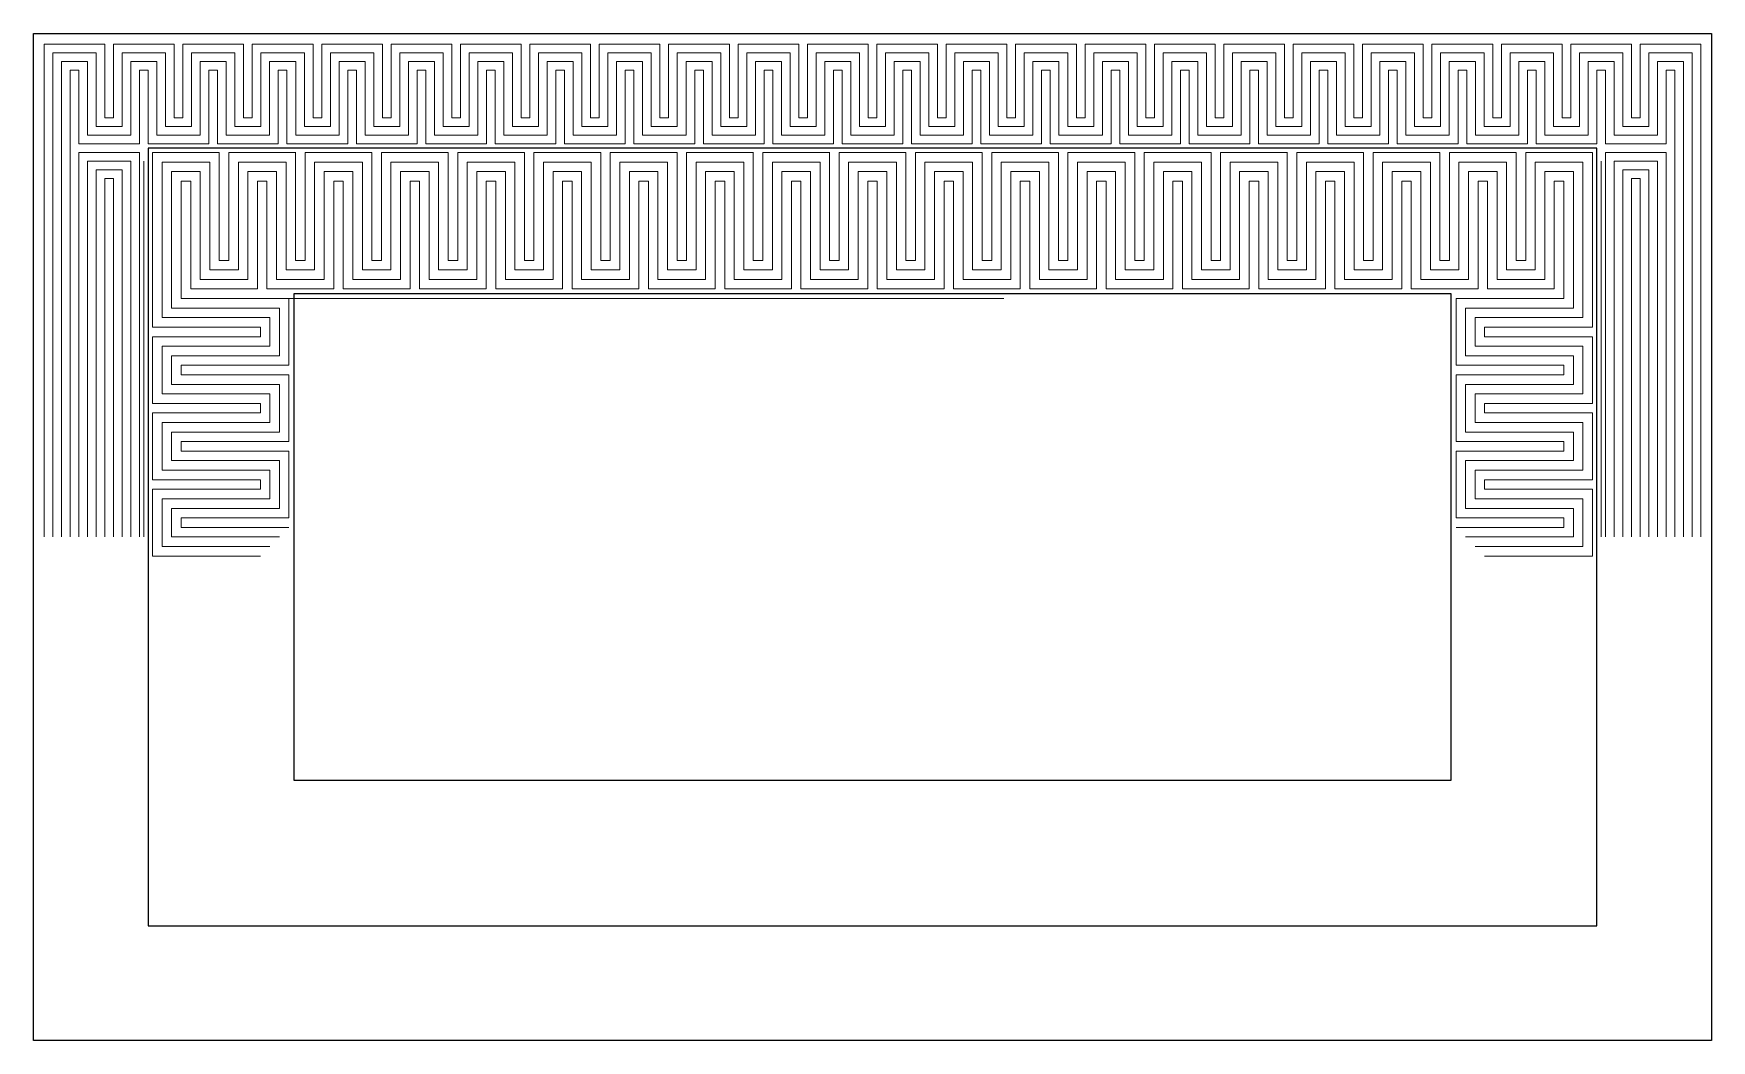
# Model space of a CAD drawing. Header units: millimetres. Extents: x -5937 to 68925, y -3068 to 5300.
# Drawn here: x 17484 to 18834, y 652 to 1462 of the extents above; entities that cross this region are included whole.
import ezdxf

# ---------------------------------------------------------------- set-up
doc = ezdxf.new("R2010")
doc.units = ezdxf.units.MM
doc.header["$LTSCALE"] = 7
doc.layers.add('参照', color=6, linetype='Continuous', lineweight=9)

msp = doc.modelspace()

# ---------------------------------------------------------------- linework, layer by layer
for p, q in [((17483.503, 1462.013), (18833.503, 1462.013)), ((17483.503, 652.013), (17483.503, 1462.013)), ((18833.503, 1462.013), (18833.503, 652.013)), ((18741.248, 1369.757), (17575.759, 1369.757)), ((17575.759, 1369.757), (17575.759, 744.268)), ((18741.248, 744.268), (18741.248, 1369.757)), ((18624.185, 1252.694), (17692.822, 1252.694)), ((17692.822, 1252.694), (17692.822, 861.332)), ((18624.185, 861.332), (18624.185, 1252.694)), ((17692.822, 861.332), (18624.185, 861.332)), ((17575.759, 744.268), (18741.248, 744.268)), ((18833.503, 652.013), (17483.503, 652.013))]:
    msp.add_line(p, q)
at = {"layer": '参照'}
for p, q in [((17492.003, 1057.013), (17492.003, 1453.513)), ((17492.003, 1453.513), (17540.857, 1453.513)), ((17498.983, 1057.013), (17498.983, 1446.534)), ((17498.983, 1446.534), (17533.878, 1446.534)), ((17533.878, 1446.534), (17533.878, 1387.205)), ((17540.857, 1453.513), (17540.857, 1394.184)), ((17547.836, 1394.184), (17547.836, 1453.513)), ((17547.836, 1453.513), (17596.689, 1453.513)), ((17554.815, 1387.205), (17554.815, 1446.534)), ((17554.815, 1446.534), (17589.71, 1446.534)), ((17589.71, 1446.534), (17589.71, 1387.205)), ((17596.689, 1453.513), (17596.689, 1394.184)), ((17603.668, 1394.184), (17603.668, 1453.513)), ((17603.668, 1453.513), (17652.522, 1453.513)), ((17610.647, 1387.205), (17610.647, 1446.534)), ((17610.647, 1446.534), (17645.543, 1446.534)), ((17645.543, 1446.534), (17645.543, 1387.205)), ((17652.522, 1453.513), (17652.522, 1394.184)), ((17659.501, 1394.184), (17659.501, 1453.513)), ((17659.501, 1453.513), (17708.354, 1453.513)), ((17666.48, 1387.205), (17666.48, 1446.534)), ((17666.48, 1446.534), (17701.375, 1446.534)), ((17701.375, 1446.534), (17701.375, 1387.205)), ((17708.354, 1453.513), (17708.354, 1394.184)), ((17715.333, 1394.184), (17715.333, 1453.513)), ((17715.333, 1453.513), (17764.187, 1453.513)), ((17722.312, 1387.205), (17722.312, 1446.534)), ((17722.312, 1446.534), (17757.208, 1446.534)), ((17757.208, 1446.534), (17757.208, 1387.205)), ((17764.187, 1453.513), (17764.187, 1394.184)), ((17771.166, 1394.184), (17771.166, 1453.513)), ((17771.166, 1453.513), (17820.019, 1453.513)), ((17778.145, 1387.205), (17778.145, 1446.534)), ((17778.145, 1446.534), (17813.04, 1446.534)), ((17813.04, 1446.534), (17813.04, 1387.205)), ((17820.019, 1453.513), (17820.019, 1394.184)), ((17826.998, 1394.184), (17826.998, 1453.513)), ((17826.998, 1453.513), (17875.852, 1453.513)), ((17833.977, 1387.205), (17833.977, 1446.534)), ((17833.977, 1446.534), (17868.873, 1446.534)), ((17868.873, 1446.534), (17868.873, 1387.205)), ((17875.852, 1453.513), (17875.852, 1394.184)), ((17882.831, 1394.184), (17882.831, 1453.513)), ((17882.831, 1453.513), (17931.684, 1453.513)), ((17889.81, 1387.205), (17889.81, 1446.534)), ((17889.81, 1446.534), (17924.705, 1446.534)), ((17924.705, 1446.534), (17924.705, 1387.205)), ((17931.684, 1453.513), (17931.684, 1394.184)), ((17938.663, 1394.184), (17938.663, 1453.513)), ((17938.663, 1453.513), (17987.517, 1453.513)), ((17945.642, 1387.205), (17945.642, 1446.534)), ((17945.642, 1446.534), (17980.538, 1446.534)), ((17980.538, 1446.534), (17980.538, 1387.205)), ((17987.517, 1453.513), (17987.517, 1394.184)), ((17994.496, 1394.184), (17994.496, 1453.513)), ((17994.496, 1453.513), (18043.349, 1453.513)), ((18001.475, 1387.205), (18001.475, 1446.534)), ((18001.475, 1446.534), (18036.37, 1446.534)), ((18036.37, 1446.534), (18036.37, 1387.205)), ((18043.349, 1453.513), (18043.349, 1394.184)), ((18050.328, 1394.184), (18050.328, 1453.513)), ((18050.328, 1453.513), (18099.181, 1453.513)), ((18057.307, 1387.205), (18057.307, 1446.534)), ((18057.307, 1446.534), (18092.202, 1446.534)), ((18092.202, 1446.534), (18092.202, 1387.205)), ((18099.181, 1453.513), (18099.181, 1394.184)), ((18106.161, 1394.184), (18106.161, 1453.513)), ((18106.161, 1453.513), (18155.014, 1453.513)), ((18113.14, 1387.205), (18113.14, 1446.534)), ((18113.14, 1446.534), (18148.035, 1446.534)), ((18148.035, 1446.534), (18148.035, 1387.205)), ((18155.014, 1453.513), (18155.014, 1394.184)), ((18161.993, 1394.184), (18161.993, 1453.513)), ((18161.993, 1453.513), (18210.846, 1453.513)), ((18168.972, 1387.205), (18168.972, 1446.534)), ((18168.972, 1446.534), (18203.867, 1446.534)), ((18203.867, 1446.534), (18203.867, 1387.205)), ((18210.846, 1453.513), (18210.846, 1394.184)), ((18217.825, 1394.184), (18217.825, 1453.513)), ((18217.825, 1453.513), (18266.679, 1453.513)), ((18224.805, 1387.205), (18224.805, 1446.534)), ((18224.805, 1446.534), (18259.7, 1446.534)), ((18259.7, 1446.534), (18259.7, 1387.205)), ((18266.679, 1453.513), (18266.679, 1394.184)), ((18273.658, 1394.184), (18273.658, 1453.513)), ((18273.658, 1453.513), (18322.511, 1453.513)), ((18280.637, 1387.205), (18280.637, 1446.534)), ((18280.637, 1446.534), (18315.532, 1446.534)), ((18315.532, 1446.534), (18315.532, 1387.205)), ((18322.511, 1453.513), (18322.511, 1394.184)), ((18329.49, 1394.184), (18329.49, 1453.513)), ((18329.49, 1453.513), (18378.344, 1453.513)), ((18336.469, 1387.205), (18336.469, 1446.534)), ((18336.469, 1446.534), (18371.365, 1446.534)), ((18371.365, 1446.534), (18371.365, 1387.205)), ((18378.344, 1453.513), (18378.344, 1394.184)), ((18385.323, 1394.184), (18385.323, 1453.513)), ((18385.323, 1453.513), (18434.176, 1453.513)), ((18392.302, 1387.205), (18392.302, 1446.534)), ((18392.302, 1446.534), (18427.197, 1446.534)), ((18427.197, 1446.534), (18427.197, 1387.205)), ((18434.176, 1453.513), (18434.176, 1394.184)), ((18441.155, 1394.184), (18441.155, 1453.513)), ((18441.155, 1453.513), (18490.009, 1453.513)), ((18448.134, 1387.205), (18448.134, 1446.534)), ((18448.134, 1446.534), (18483.03, 1446.534)), ((18483.03, 1446.534), (18483.03, 1387.205)), ((18490.009, 1453.513), (18490.009, 1394.184)), ((18496.988, 1394.184), (18496.988, 1453.513)), ((18496.988, 1453.513), (18545.841, 1453.513)), ((18503.967, 1387.205), (18503.967, 1446.534)), ((18503.967, 1446.534), (18538.862, 1446.534)), ((18538.862, 1446.534), (18538.862, 1387.205)), ((18545.841, 1453.513), (18545.841, 1394.184)), ((18552.82, 1394.184), (18552.82, 1453.513)), ((18552.82, 1453.513), (18601.674, 1453.513)), ((18559.799, 1387.205), (18559.799, 1446.534)), ((18559.799, 1446.534), (18594.695, 1446.534)), ((18594.695, 1446.534), (18594.695, 1387.205)), ((18601.674, 1453.513), (18601.674, 1394.184)), ((18608.653, 1394.184), (18608.653, 1453.513)), ((18608.653, 1453.513), (18657.506, 1453.513)), ((18615.632, 1387.205), (18615.632, 1446.534)), ((18615.632, 1446.534), (18650.527, 1446.534)), ((18650.527, 1446.534), (18650.527, 1387.205)), ((18657.506, 1453.513), (18657.506, 1394.184)), ((18664.485, 1394.184), (18664.485, 1453.513)), ((18664.485, 1453.513), (18713.339, 1453.513)), ((18671.464, 1387.205), (18671.464, 1446.534)), ((18671.464, 1446.534), (18706.36, 1446.534)), ((18706.36, 1446.534), (18706.36, 1387.205)), ((18713.339, 1453.513), (18713.339, 1394.184)), ((18720.318, 1394.184), (18720.318, 1453.513)), ((18720.318, 1453.513), (18769.171, 1453.513)), ((18727.297, 1387.205), (18727.297, 1446.534)), ((18727.297, 1446.534), (18762.192, 1446.534)), ((18762.192, 1446.534), (18762.192, 1387.205)), ((18769.171, 1453.513), (18769.171, 1394.184)), ((18776.15, 1394.184), (18776.15, 1453.513)), ((18776.15, 1453.513), (18825.003, 1453.513)), ((18783.129, 1387.205), (18783.129, 1446.534)), ((18783.129, 1446.534), (18818.024, 1446.534)), ((18818.024, 1446.534), (18818.024, 1057.013)), ((18825.003, 1453.513), (18825.003, 1057.013)), ((17505.962, 1057.013), (17505.962, 1439.555)), ((17505.962, 1439.555), (17526.899, 1439.555)), ((17512.941, 1057.013), (17512.941, 1432.576)), ((17512.941, 1432.576), (17519.92, 1432.576)), ((17519.92, 1432.576), (17519.92, 1373.247)), ((17526.899, 1439.555), (17526.899, 1380.226)), ((17561.794, 1380.226), (17561.794, 1439.555)), ((17561.794, 1439.555), (17582.731, 1439.555)), ((17568.773, 1373.247), (17568.773, 1432.576)), ((17568.773, 1432.576), (17575.752, 1432.576)), ((17575.752, 1432.576), (17575.752, 1373.247)), ((17582.731, 1439.555), (17582.731, 1380.226)), ((17617.627, 1380.226), (17617.627, 1439.555)), ((17617.627, 1439.555), (17638.564, 1439.555)), ((17624.606, 1373.247), (17624.606, 1432.576)), ((17624.606, 1432.576), (17631.585, 1432.576)), ((17631.585, 1432.576), (17631.585, 1373.247)), ((17638.564, 1439.555), (17638.564, 1380.226)), ((17673.459, 1380.226), (17673.459, 1439.555)), ((17673.459, 1439.555), (17694.396, 1439.555)), ((17680.438, 1373.247), (17680.438, 1432.576)), ((17680.438, 1432.576), (17687.417, 1432.576)), ((17687.417, 1432.576), (17687.417, 1373.247)), ((17694.396, 1439.555), (17694.396, 1380.226)), ((17729.291, 1380.226), (17729.291, 1439.555)), ((17729.291, 1439.555), (17750.229, 1439.555)), ((17736.27, 1373.247), (17736.27, 1432.576)), ((17736.27, 1432.576), (17743.25, 1432.576)), ((17743.25, 1432.576), (17743.25, 1373.247)), ((17750.229, 1439.555), (17750.229, 1380.226)), ((17785.124, 1380.226), (17785.124, 1439.555)), ((17785.124, 1439.555), (17806.061, 1439.555)), ((17792.103, 1373.247), (17792.103, 1432.576)), ((17792.103, 1432.576), (17799.082, 1432.576)), ((17799.082, 1432.576), (17799.082, 1373.247)), ((17806.061, 1439.555), (17806.061, 1380.226)), ((17840.956, 1380.226), (17840.956, 1439.555)), ((17840.956, 1439.555), (17861.894, 1439.555)), ((17847.935, 1373.247), (17847.935, 1432.576)), ((17847.935, 1432.576), (17854.914, 1432.576)), ((17854.914, 1432.576), (17854.914, 1373.247)), ((17861.894, 1439.555), (17861.894, 1380.226)), ((17896.789, 1380.226), (17896.789, 1439.555)), ((17896.789, 1439.555), (17917.726, 1439.555)), ((17903.768, 1373.247), (17903.768, 1432.576)), ((17903.768, 1432.576), (17910.747, 1432.576)), ((17910.747, 1432.576), (17910.747, 1373.247)), ((17917.726, 1439.555), (17917.726, 1380.226)), ((17952.621, 1380.226), (17952.621, 1439.555)), ((17952.621, 1439.555), (17973.558, 1439.555)), ((17959.6, 1373.247), (17959.6, 1432.576)), ((17959.6, 1432.576), (17966.579, 1432.576)), ((17966.579, 1432.576), (17966.579, 1373.247)), ((17973.558, 1439.555), (17973.558, 1380.226)), ((18008.454, 1380.226), (18008.454, 1439.555)), ((18008.454, 1439.555), (18029.391, 1439.555)), ((18015.433, 1373.247), (18015.433, 1432.576)), ((18015.433, 1432.576), (18022.412, 1432.576)), ((18022.412, 1432.576), (18022.412, 1373.247)), ((18029.391, 1439.555), (18029.391, 1380.226)), ((18064.286, 1380.226), (18064.286, 1439.555)), ((18064.286, 1439.555), (18085.223, 1439.555)), ((18071.265, 1373.247), (18071.265, 1432.576)), ((18071.265, 1432.576), (18078.244, 1432.576)), ((18078.244, 1432.576), (18078.244, 1373.247)), ((18085.223, 1439.555), (18085.223, 1380.226)), ((18120.119, 1380.226), (18120.119, 1439.555)), ((18120.119, 1439.555), (18141.056, 1439.555)), ((18127.098, 1373.247), (18127.098, 1432.576)), ((18127.098, 1432.576), (18134.077, 1432.576)), ((18134.077, 1432.576), (18134.077, 1373.247)), ((18141.056, 1439.555), (18141.056, 1380.226)), ((18175.951, 1380.226), (18175.951, 1439.555)), ((18175.951, 1439.555), (18196.888, 1439.555)), ((18182.93, 1373.247), (18182.93, 1432.576)), ((18182.93, 1432.576), (18189.909, 1432.576)), ((18189.909, 1432.576), (18189.909, 1373.247)), ((18196.888, 1439.555), (18196.888, 1380.226)), ((18231.784, 1380.226), (18231.784, 1439.555)), ((18231.784, 1439.555), (18252.721, 1439.555)), ((18238.763, 1373.247), (18238.763, 1432.576)), ((18238.763, 1432.576), (18245.742, 1432.576)), ((18245.742, 1432.576), (18245.742, 1373.247)), ((18252.721, 1439.555), (18252.721, 1380.226)), ((18287.616, 1380.226), (18287.616, 1439.555)), ((18287.616, 1439.555), (18308.553, 1439.555)), ((18294.595, 1373.247), (18294.595, 1432.576)), ((18294.595, 1432.576), (18301.574, 1432.576)), ((18301.574, 1432.576), (18301.574, 1373.247)), ((18308.553, 1439.555), (18308.553, 1380.226)), ((18343.449, 1380.226), (18343.449, 1439.555)), ((18343.449, 1439.555), (18364.386, 1439.555)), ((18350.428, 1373.247), (18350.428, 1432.576)), ((18350.428, 1432.576), (18357.407, 1432.576)), ((18357.407, 1432.576), (18357.407, 1373.247)), ((18364.386, 1439.555), (18364.386, 1380.226)), ((18399.281, 1380.226), (18399.281, 1439.555)), ((18399.281, 1439.555), (18420.218, 1439.555)), ((18406.26, 1373.247), (18406.26, 1432.576)), ((18406.26, 1432.576), (18413.239, 1432.576)), ((18413.239, 1432.576), (18413.239, 1373.247)), ((18420.218, 1439.555), (18420.218, 1380.226)), ((18455.113, 1380.226), (18455.113, 1439.555)), ((18455.113, 1439.555), (18476.051, 1439.555)), ((18462.092, 1373.247), (18462.092, 1432.576)), ((18462.092, 1432.576), (18469.072, 1432.576)), ((18469.072, 1432.576), (18469.072, 1373.247)), ((18476.051, 1439.555), (18476.051, 1380.226)), ((18510.946, 1380.226), (18510.946, 1439.555)), ((18510.946, 1439.555), (18531.883, 1439.555)), ((18517.925, 1373.247), (18517.925, 1432.576)), ((18517.925, 1432.576), (18524.904, 1432.576)), ((18524.904, 1432.576), (18524.904, 1373.247)), ((18531.883, 1439.555), (18531.883, 1380.226)), ((18566.778, 1380.226), (18566.778, 1439.555)), ((18566.778, 1439.555), (18587.716, 1439.555)), ((18573.757, 1373.247), (18573.757, 1432.576)), ((18573.757, 1432.576), (18580.736, 1432.576)), ((18580.736, 1432.576), (18580.736, 1373.247)), ((18587.716, 1439.555), (18587.716, 1380.226)), ((18622.611, 1380.226), (18622.611, 1439.555)), ((18622.611, 1439.555), (18643.548, 1439.555)), ((18629.59, 1373.247), (18629.59, 1432.576)), ((18629.59, 1432.576), (18636.569, 1432.576)), ((18636.569, 1432.576), (18636.569, 1373.247)), ((18643.548, 1439.555), (18643.548, 1380.226)), ((18678.443, 1380.226), (18678.443, 1439.555)), ((18678.443, 1439.555), (18699.38, 1439.555)), ((18685.422, 1373.247), (18685.422, 1432.576)), ((18685.422, 1432.576), (18692.401, 1432.576)), ((18692.401, 1432.576), (18692.401, 1373.247)), ((18699.38, 1439.555), (18699.38, 1380.226)), ((18734.276, 1380.226), (18734.276, 1439.555)), ((18734.276, 1439.555), (18755.213, 1439.555)), ((18741.255, 1373.247), (18741.255, 1432.576)), ((18741.255, 1432.576), (18748.234, 1432.576)), ((18748.234, 1432.576), (18748.234, 1373.247)), ((18755.213, 1439.555), (18755.213, 1380.226)), ((18790.108, 1380.226), (18790.108, 1439.555)), ((18790.108, 1439.555), (18811.045, 1439.555)), ((18797.087, 1373.247), (18797.087, 1432.576)), ((18797.087, 1432.576), (18804.066, 1432.576)), ((18804.066, 1432.576), (18804.066, 1057.013)), ((18811.045, 1439.555), (18811.045, 1057.013)), ((17540.857, 1394.184), (17547.836, 1394.184)), ((17596.689, 1394.184), (17603.668, 1394.184)), ((17652.522, 1394.184), (17659.501, 1394.184)), ((17708.354, 1394.184), (17715.333, 1394.184)), ((17764.187, 1394.184), (17771.166, 1394.184)), ((17820.019, 1394.184), (17826.998, 1394.184)), ((17875.852, 1394.184), (17882.831, 1394.184)), ((17931.684, 1394.184), (17938.663, 1394.184)), ((17987.517, 1394.184), (17994.496, 1394.184)), ((18043.349, 1394.184), (18050.328, 1394.184)), ((18099.181, 1394.184), (18106.161, 1394.184)), ((18155.014, 1394.184), (18161.993, 1394.184)), ((18210.846, 1394.184), (18217.825, 1394.184)), ((18266.679, 1394.184), (18273.658, 1394.184)), ((18322.511, 1394.184), (18329.49, 1394.184)), ((18378.344, 1394.184), (18385.323, 1394.184)), ((18434.176, 1394.184), (18441.155, 1394.184)), ((18490.009, 1394.184), (18496.988, 1394.184)), ((18545.841, 1394.184), (18552.82, 1394.184)), ((18601.674, 1394.184), (18608.653, 1394.184)), ((18657.506, 1394.184), (18664.485, 1394.184)), ((18713.339, 1394.184), (18720.318, 1394.184)), ((18769.171, 1394.184), (18776.15, 1394.184)), ((17526.899, 1380.226), (17561.794, 1380.226)), ((17533.878, 1387.205), (17554.815, 1387.205)), ((17582.731, 1380.226), (17617.627, 1380.226)), ((17589.71, 1387.205), (17610.647, 1387.205)), ((17638.564, 1380.226), (17673.459, 1380.226)), ((17645.543, 1387.205), (17666.48, 1387.205)), ((17694.396, 1380.226), (17729.291, 1380.226)), ((17701.375, 1387.205), (17722.312, 1387.205)), ((17750.229, 1380.226), (17785.124, 1380.226)), ((17757.208, 1387.205), (17778.145, 1387.205)), ((17806.061, 1380.226), (17840.956, 1380.226)), ((17813.04, 1387.205), (17833.977, 1387.205)), ((17861.894, 1380.226), (17896.789, 1380.226)), ((17868.873, 1387.205), (17889.81, 1387.205)), ((17917.726, 1380.226), (17952.621, 1380.226)), ((17924.705, 1387.205), (17945.642, 1387.205)), ((17973.558, 1380.226), (18008.454, 1380.226)), ((17980.538, 1387.205), (18001.475, 1387.205)), ((18029.391, 1380.226), (18064.286, 1380.226)), ((18036.37, 1387.205), (18057.307, 1387.205)), ((18085.223, 1380.226), (18120.119, 1380.226)), ((18092.202, 1387.205), (18113.14, 1387.205)), ((18141.056, 1380.226), (18175.951, 1380.226)), ((18148.035, 1387.205), (18168.972, 1387.205)), ((18196.888, 1380.226), (18231.784, 1380.226)), ((18203.867, 1387.205), (18224.805, 1387.205)), ((18252.721, 1380.226), (18287.616, 1380.226)), ((18259.7, 1387.205), (18280.637, 1387.205)), ((18308.553, 1380.226), (18343.449, 1380.226)), ((18315.532, 1387.205), (18336.469, 1387.205)), ((18364.386, 1380.226), (18399.281, 1380.226)), ((18371.365, 1387.205), (18392.302, 1387.205)), ((18420.218, 1380.226), (18455.113, 1380.226)), ((18427.197, 1387.205), (18448.134, 1387.205)), ((18476.051, 1380.226), (18510.946, 1380.226)), ((18483.03, 1387.205), (18503.967, 1387.205)), ((18531.883, 1380.226), (18566.778, 1380.226)), ((18538.862, 1387.205), (18559.799, 1387.205)), ((18587.716, 1380.226), (18622.611, 1380.226)), ((18594.695, 1387.205), (18615.632, 1387.205)), ((18643.548, 1380.226), (18678.443, 1380.226)), ((18650.527, 1387.205), (18671.464, 1387.205)), ((18699.38, 1380.226), (18734.276, 1380.226)), ((18706.36, 1387.205), (18727.297, 1387.205)), ((18755.213, 1380.226), (18790.108, 1380.226)), ((18762.192, 1387.205), (18783.129, 1387.205)), ((17519.92, 1373.247), (17568.773, 1373.247)), ((17568.773, 1366.268), (17519.92, 1366.268)), ((17519.92, 1366.268), (17519.92, 1057.013)), ((17568.773, 1057.013), (17568.773, 1366.268)), ((17575.752, 1373.247), (17624.606, 1373.247)), ((17632.954, 1366.268), (17579.249, 1366.268)), ((17579.249, 1366.268), (17579.249, 1225.841)), ((17631.585, 1373.247), (17680.438, 1373.247)), ((17632.954, 1279.547), (17632.954, 1366.268)), ((17640.627, 1279.547), (17640.627, 1366.268)), ((17694.396, 1366.268), (17640.627, 1366.268)), ((17687.417, 1373.247), (17736.27, 1373.247)), ((17694.332, 1279.547), (17694.332, 1366.268)), ((17755.774, 1366.268), (17702.005, 1366.268)), ((17702.005, 1279.547), (17702.005, 1366.268)), ((17743.25, 1373.247), (17792.103, 1373.247)), ((17755.71, 1279.547), (17755.71, 1366.268)), ((17817.152, 1366.268), (17763.383, 1366.268)), ((17763.383, 1279.547), (17763.383, 1366.268)), ((17799.082, 1373.247), (17847.935, 1373.247)), ((17817.088, 1279.547), (17817.088, 1366.268)), ((17878.53, 1366.268), (17824.761, 1366.268)), ((17824.761, 1279.547), (17824.761, 1366.268)), ((17854.914, 1373.247), (17903.768, 1373.247)), ((17878.466, 1279.547), (17878.466, 1366.268)), ((17939.908, 1366.268), (17886.139, 1366.268)), ((17886.139, 1279.547), (17886.139, 1366.268)), ((17910.747, 1373.247), (17959.6, 1373.247)), ((17939.844, 1279.547), (17939.844, 1366.268)), ((18001.286, 1366.268), (17947.517, 1366.268)), ((17947.517, 1279.547), (17947.517, 1366.268)), ((17966.579, 1373.247), (18015.433, 1373.247)), ((18001.222, 1279.547), (18001.222, 1366.268)), ((18062.664, 1366.268), (18008.895, 1366.268)), ((18008.895, 1279.547), (18008.895, 1366.268)), ((18022.412, 1373.247), (18071.265, 1373.247)), ((18062.6, 1279.547), (18062.6, 1366.268)), ((18124.042, 1366.268), (18070.273, 1366.268)), ((18070.273, 1279.547), (18070.273, 1366.268)), ((18078.244, 1373.247), (18127.098, 1373.247)), ((18123.978, 1279.547), (18123.978, 1366.268)), ((18185.42, 1366.268), (18131.651, 1366.268)), ((18131.651, 1279.547), (18131.651, 1366.268)), ((18134.077, 1373.247), (18182.93, 1373.247)), ((18185.356, 1279.547), (18185.356, 1366.268)), ((18189.909, 1373.247), (18238.763, 1373.247)), ((18246.798, 1366.268), (18193.029, 1366.268)), ((18193.029, 1279.547), (18193.029, 1366.268)), ((18245.742, 1373.247), (18294.595, 1373.247)), ((18246.734, 1279.547), (18246.734, 1366.268)), ((18308.176, 1366.268), (18254.407, 1366.268)), ((18254.407, 1279.547), (18254.407, 1366.268)), ((18301.574, 1373.247), (18350.428, 1373.247)), ((18308.112, 1279.547), (18308.112, 1366.268)), ((18369.554, 1366.268), (18315.785, 1366.268)), ((18315.785, 1279.547), (18315.785, 1366.268)), ((18357.407, 1373.247), (18406.26, 1373.247)), ((18369.49, 1279.547), (18369.49, 1366.268)), ((18430.932, 1366.268), (18377.163, 1366.268)), ((18377.163, 1279.547), (18377.163, 1366.268)), ((18413.239, 1373.247), (18462.092, 1373.247)), ((18430.868, 1279.547), (18430.868, 1366.268)), ((18492.31, 1366.268), (18438.541, 1366.268)), ((18438.541, 1279.547), (18438.541, 1366.268)), ((18469.072, 1373.247), (18517.925, 1373.247)), ((18492.246, 1279.547), (18492.246, 1366.268)), ((18553.688, 1366.268), (18499.919, 1366.268)), ((18499.919, 1279.547), (18499.919, 1366.268)), ((18524.904, 1373.247), (18573.757, 1373.247)), ((18553.624, 1279.547), (18553.624, 1366.268)), ((18615.066, 1366.268), (18561.297, 1366.268)), ((18561.297, 1279.547), (18561.297, 1366.268)), ((18580.736, 1373.247), (18629.59, 1373.247)), ((18615.002, 1279.547), (18615.002, 1366.268)), ((18676.444, 1366.268), (18622.675, 1366.268)), ((18622.675, 1279.547), (18622.675, 1366.268)), ((18636.569, 1373.247), (18685.422, 1373.247)), ((18676.38, 1279.547), (18676.38, 1366.268)), ((18684.053, 1279.547), (18684.053, 1366.268)), ((18737.822, 1366.268), (18684.053, 1366.268)), ((18692.401, 1373.247), (18741.255, 1373.247)), ((18737.758, 1366.268), (18737.758, 1225.841)), ((18748.234, 1373.247), (18797.087, 1373.247)), ((18797.087, 1366.268), (18748.234, 1366.268)), ((18748.234, 1366.268), (18748.234, 1057.013)), ((18797.087, 1057.013), (18797.087, 1366.268)), ((17561.794, 1359.289), (17526.899, 1359.289)), ((17526.899, 1359.289), (17526.899, 1057.013)), ((17554.815, 1352.31), (17533.878, 1352.31)), ((17533.878, 1352.31), (17533.878, 1057.013)), ((17554.815, 1057.013), (17554.815, 1352.31)), ((17561.794, 1057.013), (17561.794, 1359.289)), ((17625.282, 1358.595), (17586.921, 1358.595)), ((17586.921, 1358.595), (17586.921, 1233.513)), ((17617.61, 1350.923), (17594.593, 1350.923)), ((17594.593, 1350.923), (17594.593, 1241.186)), ((17617.61, 1264.202), (17617.61, 1350.923)), ((17625.282, 1271.875), (17625.282, 1358.595)), ((17648.299, 1271.875), (17648.299, 1358.595)), ((17686.66, 1358.595), (17648.299, 1358.595)), ((17655.971, 1264.202), (17655.971, 1350.923)), ((17678.988, 1350.923), (17655.971, 1350.923)), ((17678.988, 1264.202), (17678.988, 1350.923)), ((17686.66, 1271.875), (17686.66, 1358.595)), ((17748.038, 1358.595), (17709.677, 1358.595)), ((17709.677, 1271.875), (17709.677, 1358.595)), ((17740.366, 1350.923), (17717.349, 1350.923)), ((17717.349, 1264.202), (17717.349, 1350.923)), ((17740.366, 1264.202), (17740.366, 1350.923)), ((17748.038, 1271.875), (17748.038, 1358.595)), ((17809.416, 1358.595), (17771.055, 1358.595)), ((17771.055, 1271.875), (17771.055, 1358.595)), ((17801.744, 1350.923), (17778.727, 1350.923)), ((17778.727, 1264.202), (17778.727, 1350.923)), ((17801.744, 1264.202), (17801.744, 1350.923)), ((17809.416, 1271.875), (17809.416, 1358.595)), ((17870.794, 1358.595), (17832.433, 1358.595)), ((17832.433, 1271.875), (17832.433, 1358.595)), ((17863.122, 1350.923), (17840.105, 1350.923)), ((17840.105, 1264.202), (17840.105, 1350.923)), ((17863.122, 1264.202), (17863.122, 1350.923)), ((17870.794, 1271.875), (17870.794, 1358.595)), ((17932.172, 1358.595), (17893.811, 1358.595)), ((17893.811, 1271.875), (17893.811, 1358.595)), ((17924.5, 1350.923), (17901.483, 1350.923)), ((17901.483, 1264.202), (17901.483, 1350.923)), ((17924.5, 1264.202), (17924.5, 1350.923)), ((17932.172, 1271.875), (17932.172, 1358.595)), ((17993.55, 1358.595), (17955.189, 1358.595)), ((17955.189, 1271.875), (17955.189, 1358.595)), ((17985.878, 1350.923), (17962.861, 1350.923)), ((17962.861, 1264.202), (17962.861, 1350.923)), ((17985.878, 1264.202), (17985.878, 1350.923)), ((17993.55, 1271.875), (17993.55, 1358.595)), ((18054.928, 1358.595), (18016.567, 1358.595)), ((18016.567, 1271.875), (18016.567, 1358.595)), ((18047.256, 1350.923), (18024.239, 1350.923)), ((18024.239, 1264.202), (18024.239, 1350.923)), ((18047.256, 1264.202), (18047.256, 1350.923)), ((18054.928, 1271.875), (18054.928, 1358.595)), ((18116.306, 1358.595), (18077.945, 1358.595)), ((18077.945, 1271.875), (18077.945, 1358.595)), ((18108.634, 1350.923), (18085.617, 1350.923)), ((18085.617, 1264.202), (18085.617, 1350.923)), ((18108.634, 1264.202), (18108.634, 1350.923)), ((18116.306, 1271.875), (18116.306, 1358.595)), ((18177.684, 1358.595), (18139.323, 1358.595)), ((18139.323, 1271.875), (18139.323, 1358.595)), ((18170.012, 1350.923), (18146.995, 1350.923)), ((18146.995, 1264.202), (18146.995, 1350.923)), ((18170.012, 1264.202), (18170.012, 1350.923)), ((18177.684, 1271.875), (18177.684, 1358.595)), ((18239.062, 1358.595), (18200.701, 1358.595)), ((18200.701, 1271.875), (18200.701, 1358.595)), ((18231.39, 1350.923), (18208.373, 1350.923)), ((18208.373, 1264.202), (18208.373, 1350.923)), ((18231.39, 1264.202), (18231.39, 1350.923)), ((18239.062, 1271.875), (18239.062, 1358.595)), ((18300.44, 1358.595), (18262.079, 1358.595)), ((18262.079, 1271.875), (18262.079, 1358.595)), ((18292.768, 1350.923), (18269.751, 1350.923)), ((18269.751, 1264.202), (18269.751, 1350.923)), ((18292.768, 1264.202), (18292.768, 1350.923)), ((18300.44, 1271.875), (18300.44, 1358.595)), ((18361.818, 1358.595), (18323.457, 1358.595)), ((18323.457, 1271.875), (18323.457, 1358.595)), ((18354.146, 1350.923), (18331.129, 1350.923)), ((18331.129, 1264.202), (18331.129, 1350.923)), ((18354.146, 1264.202), (18354.146, 1350.923)), ((18361.818, 1271.875), (18361.818, 1358.595)), ((18423.196, 1358.595), (18384.835, 1358.595)), ((18384.835, 1271.875), (18384.835, 1358.595)), ((18415.524, 1350.923), (18392.507, 1350.923)), ((18392.507, 1264.202), (18392.507, 1350.923)), ((18415.524, 1264.202), (18415.524, 1350.923)), ((18423.196, 1271.875), (18423.196, 1358.595)), ((18484.574, 1358.595), (18446.213, 1358.595)), ((18446.213, 1271.875), (18446.213, 1358.595)), ((18476.902, 1350.923), (18453.885, 1350.923)), ((18453.885, 1264.202), (18453.885, 1350.923)), ((18476.902, 1264.202), (18476.902, 1350.923)), ((18484.574, 1271.875), (18484.574, 1358.595)), ((18545.952, 1358.595), (18507.591, 1358.595)), ((18507.591, 1271.875), (18507.591, 1358.595)), ((18538.28, 1350.923), (18515.263, 1350.923)), ((18515.263, 1264.202), (18515.263, 1350.923)), ((18538.28, 1264.202), (18538.28, 1350.923)), ((18545.952, 1271.875), (18545.952, 1358.595)), ((18607.33, 1358.595), (18568.969, 1358.595)), ((18568.969, 1271.875), (18568.969, 1358.595)), ((18599.658, 1350.923), (18576.641, 1350.923)), ((18576.641, 1264.202), (18576.641, 1350.923)), ((18599.658, 1264.202), (18599.658, 1350.923)), ((18607.33, 1271.875), (18607.33, 1358.595)), ((18668.708, 1358.595), (18630.347, 1358.595)), ((18630.347, 1271.875), (18630.347, 1358.595)), ((18661.036, 1350.923), (18638.019, 1350.923)), ((18638.019, 1264.202), (18638.019, 1350.923)), ((18661.036, 1264.202), (18661.036, 1350.923)), ((18668.708, 1271.875), (18668.708, 1358.595)), ((18691.725, 1271.875), (18691.725, 1358.595)), ((18730.086, 1358.595), (18691.725, 1358.595)), ((18699.397, 1264.202), (18699.397, 1350.923)), ((18722.414, 1350.923), (18699.397, 1350.923)), ((18722.414, 1350.923), (18722.414, 1241.186)), ((18730.086, 1358.595), (18730.086, 1233.513)), ((18790.108, 1359.289), (18755.213, 1359.289)), ((18755.213, 1359.289), (18755.213, 1057.013)), ((18783.129, 1352.31), (18762.192, 1352.31)), ((18762.192, 1352.31), (18762.192, 1057.013)), ((18783.129, 1057.013), (18783.129, 1352.31)), ((18790.108, 1057.013), (18790.108, 1359.289)), ((17547.836, 1345.33), (17540.857, 1345.33)), ((17540.857, 1345.33), (17540.857, 1057.013)), ((17547.836, 1057.013), (17547.836, 1345.33)), ((17609.938, 1343.251), (17602.265, 1343.251)), ((17602.265, 1343.251), (17602.265, 1248.858)), ((17609.938, 1256.53), (17609.938, 1343.251)), ((17617.627, 1343.251), (17617.61, 1343.251)), ((17663.643, 1256.53), (17663.643, 1343.251)), ((17671.316, 1343.251), (17663.643, 1343.251)), ((17671.316, 1256.53), (17671.316, 1343.251)), ((17732.694, 1343.251), (17725.021, 1343.251)), ((17725.021, 1256.53), (17725.021, 1343.251)), ((17732.694, 1256.53), (17732.694, 1343.251)), ((17794.072, 1343.251), (17786.399, 1343.251)), ((17786.399, 1256.53), (17786.399, 1343.251)), ((17794.072, 1256.53), (17794.072, 1343.251)), ((17855.45, 1343.251), (17847.777, 1343.251)), ((17847.777, 1256.53), (17847.777, 1343.251)), ((17855.45, 1256.53), (17855.45, 1343.251)), ((17916.828, 1343.251), (17909.155, 1343.251)), ((17909.155, 1256.53), (17909.155, 1343.251)), ((17916.828, 1256.53), (17916.828, 1343.251)), ((17978.206, 1343.251), (17970.533, 1343.251)), ((17970.533, 1256.53), (17970.533, 1343.251)), ((17978.206, 1256.53), (17978.206, 1343.251)), ((18039.584, 1343.251), (18031.911, 1343.251)), ((18031.911, 1256.53), (18031.911, 1343.251)), ((18039.584, 1256.53), (18039.584, 1343.251)), ((18100.962, 1343.251), (18093.289, 1343.251)), ((18093.289, 1256.53), (18093.289, 1343.251)), ((18100.962, 1256.53), (18100.962, 1343.251)), ((18162.34, 1343.251), (18154.667, 1343.251)), ((18154.667, 1256.53), (18154.667, 1343.251)), ((18162.34, 1256.53), (18162.34, 1343.251)), ((18223.718, 1343.251), (18216.045, 1343.251)), ((18216.045, 1256.53), (18216.045, 1343.251)), ((18223.718, 1256.53), (18223.718, 1343.251)), ((18285.096, 1343.251), (18277.423, 1343.251)), ((18277.423, 1256.53), (18277.423, 1343.251)), ((18285.096, 1256.53), (18285.096, 1343.251)), ((18346.474, 1343.251), (18338.801, 1343.251)), ((18338.801, 1256.53), (18338.801, 1343.251)), ((18346.474, 1256.53), (18346.474, 1343.251)), ((18407.852, 1343.251), (18400.179, 1343.251)), ((18400.179, 1256.53), (18400.179, 1343.251)), ((18407.852, 1256.53), (18407.852, 1343.251)), ((18469.23, 1343.251), (18461.557, 1343.251)), ((18461.557, 1256.53), (18461.557, 1343.251)), ((18469.23, 1256.53), (18469.23, 1343.251)), ((18530.608, 1343.251), (18522.935, 1343.251)), ((18522.935, 1256.53), (18522.935, 1343.251)), ((18530.608, 1256.53), (18530.608, 1343.251)), ((18591.986, 1343.251), (18584.313, 1343.251)), ((18584.313, 1256.53), (18584.313, 1343.251)), ((18591.986, 1256.53), (18591.986, 1343.251)), ((18653.364, 1343.251), (18645.691, 1343.251)), ((18645.691, 1256.53), (18645.691, 1343.251)), ((18653.364, 1256.53), (18653.364, 1343.251)), ((18707.069, 1256.53), (18707.069, 1343.251)), ((18714.742, 1343.251), (18707.069, 1343.251)), ((18714.742, 1343.251), (18714.742, 1248.858)), ((18776.15, 1345.33), (18769.171, 1345.33)), ((18769.171, 1345.33), (18769.171, 1057.013)), ((18776.15, 1057.013), (18776.15, 1345.33)), ((17617.627, 1335.579), (17617.61, 1335.579)), ((17617.627, 1327.906), (17617.61, 1327.906)), ((17617.627, 1320.234), (17617.61, 1320.234)), ((17617.627, 1312.562), (17617.61, 1312.562)), ((17617.627, 1304.89), (17617.61, 1304.89)), ((17648.299, 1271.875), (17625.282, 1271.875)), ((17640.627, 1279.547), (17632.954, 1279.547)), ((17709.677, 1271.875), (17686.66, 1271.875)), ((17702.005, 1279.547), (17694.332, 1279.547)), ((17771.055, 1271.875), (17748.038, 1271.875)), ((17763.383, 1279.547), (17755.71, 1279.547)), ((17832.433, 1271.875), (17809.416, 1271.875)), ((17824.761, 1279.547), (17817.088, 1279.547)), ((17893.811, 1271.875), (17870.794, 1271.875)), ((17886.139, 1279.547), (17878.466, 1279.547)), ((17955.189, 1271.875), (17932.172, 1271.875)), ((17947.517, 1279.547), (17939.844, 1279.547)), ((18016.567, 1271.875), (17993.55, 1271.875)), ((18008.895, 1279.547), (18001.222, 1279.547)), ((18077.945, 1271.875), (18054.928, 1271.875)), ((18070.273, 1279.547), (18062.6, 1279.547)), ((18139.323, 1271.875), (18116.306, 1271.875)), ((18131.651, 1279.547), (18123.978, 1279.547)), ((18200.701, 1271.875), (18177.684, 1271.875)), ((18193.029, 1279.547), (18185.356, 1279.547)), ((18262.079, 1271.875), (18239.062, 1271.875)), ((18254.407, 1279.547), (18246.734, 1279.547)), ((18323.457, 1271.875), (18300.44, 1271.875)), ((18315.785, 1279.547), (18308.112, 1279.547)), ((18384.835, 1271.875), (18361.818, 1271.875)), ((18377.163, 1279.547), (18369.49, 1279.547)), ((18446.213, 1271.875), (18423.196, 1271.875)), ((18438.541, 1279.547), (18430.868, 1279.547)), ((18507.591, 1271.875), (18484.574, 1271.875)), ((18499.919, 1279.547), (18492.246, 1279.547)), ((18568.969, 1271.875), (18545.952, 1271.875)), ((18561.297, 1279.547), (18553.624, 1279.547)), ((18630.347, 1271.875), (18607.33, 1271.875)), ((18622.675, 1279.547), (18615.002, 1279.547)), ((18691.725, 1271.875), (18668.708, 1271.875)), ((18684.053, 1279.547), (18676.38, 1279.547)), ((17663.643, 1256.53), (17609.938, 1256.53)), ((17655.971, 1264.202), (17617.61, 1264.202)), ((17725.021, 1256.53), (17671.316, 1256.53)), ((17717.349, 1264.202), (17678.988, 1264.202)), ((17786.399, 1256.53), (17732.694, 1256.53)), ((17778.727, 1264.202), (17740.366, 1264.202)), ((17847.777, 1256.53), (17794.072, 1256.53)), ((17840.105, 1264.202), (17801.744, 1264.202)), ((17909.155, 1256.53), (17855.45, 1256.53)), ((17901.483, 1264.202), (17863.122, 1264.202)), ((17970.533, 1256.53), (17916.828, 1256.53)), ((17962.861, 1264.202), (17924.5, 1264.202)), ((18031.911, 1256.53), (17978.206, 1256.53)), ((18024.239, 1264.202), (17985.878, 1264.202)), ((18093.289, 1256.53), (18039.584, 1256.53)), ((18085.617, 1264.202), (18047.256, 1264.202)), ((18154.667, 1256.53), (18100.962, 1256.53)), ((18146.995, 1264.202), (18108.634, 1264.202)), ((18216.045, 1256.53), (18162.34, 1256.53)), ((18208.373, 1264.202), (18170.012, 1264.202)), ((18277.423, 1256.53), (18223.718, 1256.53)), ((18269.751, 1264.202), (18231.39, 1264.202)), ((18338.801, 1256.53), (18285.096, 1256.53)), ((18331.129, 1264.202), (18292.768, 1264.202)), ((18400.179, 1256.53), (18346.474, 1256.53)), ((18392.507, 1264.202), (18354.146, 1264.202)), ((18461.557, 1256.53), (18407.852, 1256.53)), ((18453.885, 1264.202), (18415.524, 1264.202)), ((18522.935, 1256.53), (18469.23, 1256.53)), ((18515.263, 1264.202), (18476.902, 1264.202)), ((18584.313, 1256.53), (18530.608, 1256.53)), ((18576.641, 1264.202), (18538.28, 1264.202)), ((18645.691, 1256.53), (18591.986, 1256.53)), ((18638.019, 1264.202), (18599.658, 1264.202)), ((18707.069, 1256.53), (18653.364, 1256.53)), ((18699.397, 1264.202), (18661.036, 1264.202)), ((17688.986, 1248.858), (17602.265, 1248.858)), ((18264.066, 1248.858), (17609.938, 1248.858)), ((17688.986, 1195.152), (17688.986, 1248.858)), ((18628.021, 1248.858), (18714.742, 1248.858)), ((18628.021, 1195.152), (18628.021, 1248.858)), ((17673.642, 1233.513), (17586.921, 1233.513)), ((17681.314, 1241.186), (17594.593, 1241.186)), ((17673.642, 1210.497), (17673.642, 1233.513)), ((17681.314, 1202.824), (17681.314, 1241.186)), ((18635.693, 1241.186), (18722.414, 1241.186)), ((18635.693, 1202.824), (18635.693, 1241.186)), ((18643.365, 1233.513), (18730.086, 1233.513)), ((18643.365, 1210.497), (18643.365, 1233.513)), ((17665.969, 1225.841), (17579.249, 1225.841)), ((17665.969, 1218.169), (17579.249, 1218.169)), ((17579.249, 1164.463), (17579.249, 1218.169)), ((17665.969, 1218.169), (17665.969, 1225.841)), ((18651.037, 1225.841), (18737.758, 1225.841)), ((18651.037, 1218.169), (18651.037, 1225.841)), ((18651.037, 1218.169), (18737.758, 1218.169)), ((18737.758, 1164.463), (18737.758, 1218.169)), ((17673.642, 1210.497), (17586.921, 1210.497)), ((17586.921, 1172.135), (17586.921, 1210.497)), ((17681.314, 1202.824), (17594.593, 1202.824)), ((17594.593, 1179.808), (17594.593, 1202.824)), ((18635.693, 1202.824), (18722.414, 1202.824)), ((18643.365, 1210.497), (18730.086, 1210.497)), ((18722.414, 1179.808), (18722.414, 1202.824)), ((18730.086, 1172.135), (18730.086, 1210.497)), ((17688.986, 1195.152), (17602.265, 1195.152)), ((17602.265, 1187.48), (17602.265, 1195.152)), ((18628.021, 1195.152), (18714.742, 1195.152)), ((18714.742, 1187.48), (18714.742, 1195.152)), ((17681.314, 1179.808), (17594.593, 1179.808)), ((17688.986, 1187.48), (17602.265, 1187.48)), ((17681.314, 1141.446), (17681.314, 1179.808)), ((17688.986, 1133.774), (17688.986, 1187.48)), ((18628.021, 1187.48), (18714.742, 1187.48)), ((18628.021, 1133.774), (18628.021, 1187.48)), ((18635.693, 1179.808), (18722.414, 1179.808)), ((18635.693, 1141.446), (18635.693, 1179.808)), ((17665.969, 1164.463), (17579.249, 1164.463)), ((17673.642, 1172.135), (17586.921, 1172.135)), ((17665.969, 1156.791), (17665.969, 1164.463)), ((17673.642, 1149.119), (17673.642, 1172.135)), ((18643.365, 1172.135), (18730.086, 1172.135)), ((18643.365, 1149.119), (18643.365, 1172.135)), ((18651.037, 1164.463), (18737.758, 1164.463)), ((18651.037, 1156.791), (18651.037, 1164.463)), ((17579.249, 1103.085), (17579.249, 1156.791)), ((17665.969, 1156.791), (17579.249, 1156.791)), ((17586.921, 1110.757), (17586.921, 1149.119)), ((17673.642, 1149.119), (17586.921, 1149.119)), ((18643.365, 1149.119), (18730.086, 1149.119)), ((18651.037, 1156.791), (18737.758, 1156.791)), ((18730.086, 1110.757), (18730.086, 1149.119)), ((18737.758, 1103.085), (18737.758, 1156.791)), ((17594.593, 1118.43), (17594.593, 1141.446)), ((17681.314, 1141.446), (17594.593, 1141.446)), ((18635.693, 1141.446), (18722.414, 1141.446)), ((18722.414, 1118.43), (18722.414, 1141.446)), ((17602.265, 1126.102), (17602.265, 1133.774)), ((17688.986, 1133.774), (17602.265, 1133.774)), ((17688.986, 1126.102), (17602.265, 1126.102)), ((17688.986, 1072.396), (17688.986, 1126.102)), ((18628.021, 1133.774), (18714.742, 1133.774)), ((18628.021, 1126.102), (18714.742, 1126.102)), ((18628.021, 1072.396), (18628.021, 1126.102)), ((18714.742, 1126.102), (18714.742, 1133.774)), ((17673.642, 1110.757), (17586.921, 1110.757)), ((17681.314, 1118.43), (17594.593, 1118.43)), ((17673.642, 1087.741), (17673.642, 1110.757)), ((17681.314, 1080.068), (17681.314, 1118.43)), ((18635.693, 1118.43), (18722.414, 1118.43)), ((18635.693, 1080.068), (18635.693, 1118.43)), ((18643.365, 1110.757), (18730.086, 1110.757)), ((18643.365, 1087.741), (18643.365, 1110.757)), ((17665.969, 1103.085), (17579.249, 1103.085)), ((17579.249, 1041.707), (17579.249, 1095.413)), ((17665.969, 1095.413), (17579.249, 1095.413)), ((17665.969, 1095.413), (17665.969, 1103.085)), ((18651.037, 1103.085), (18737.758, 1103.085)), ((18651.037, 1095.413), (18651.037, 1103.085)), ((18651.037, 1095.413), (18737.758, 1095.413)), ((18737.758, 1041.707), (18737.758, 1095.413)), ((17586.921, 1049.379), (17586.921, 1087.741)), ((17673.642, 1087.741), (17586.921, 1087.741)), ((17594.593, 1057.052), (17594.593, 1080.068)), ((17681.314, 1080.068), (17594.593, 1080.068)), ((18635.693, 1080.068), (18722.414, 1080.068)), ((18643.365, 1087.741), (18730.086, 1087.741)), ((18722.414, 1057.052), (18722.414, 1080.068)), ((18730.086, 1049.379), (18730.086, 1087.741)), ((17602.265, 1064.724), (17602.265, 1072.396)), ((17688.986, 1072.396), (17602.265, 1072.396)), ((18628.021, 1072.396), (18714.742, 1072.396)), ((18714.742, 1064.724), (18714.742, 1072.396))]:
    msp.add_line(p, q, dxfattribs=at)
at = {"layer": '参照', "color": 5}
for p, q in [((17572.27, 1057.013), (17572.27, 1359.289)), ((18744.737, 1057.013), (18744.737, 1359.289))]:
    msp.add_line(p, q, dxfattribs=at)
at = {"layer": '参照', "color": 1}
for p, q in [((17681.314, 1057.052), (17594.593, 1057.052)), ((17688.986, 1064.724), (17602.265, 1064.724)), ((18628.021, 1064.724), (18714.742, 1064.724)), ((18635.693, 1057.052), (18722.414, 1057.052)), ((17665.969, 1041.707), (17579.249, 1041.707)), ((17673.642, 1049.379), (17586.921, 1049.379)), ((18643.365, 1049.379), (18730.086, 1049.379)), ((18651.037, 1041.707), (18737.758, 1041.707))]:
    msp.add_line(p, q, dxfattribs=at)

doc.saveas('drawing.dxf')
